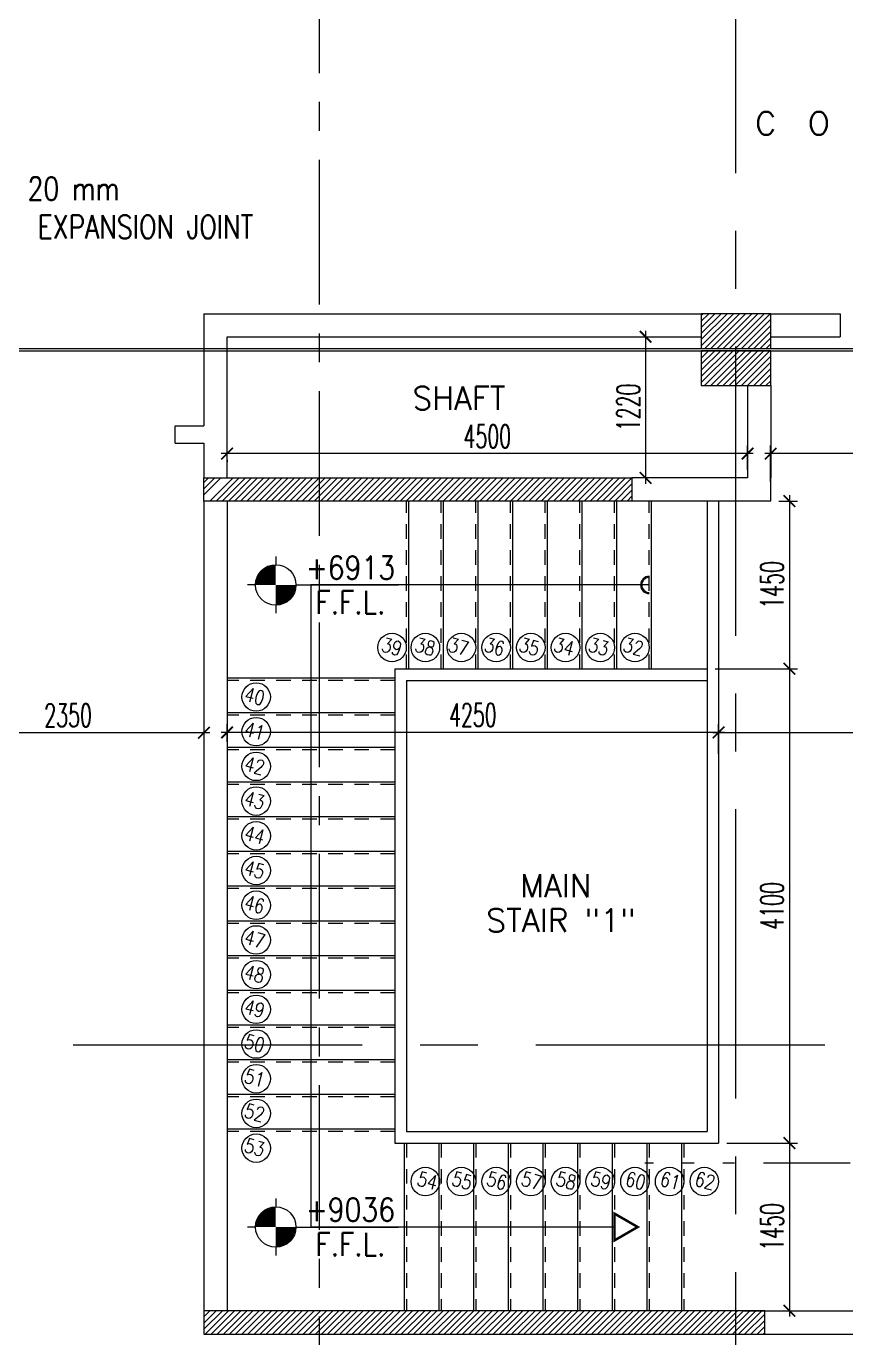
# Model space of a CAD drawing. Extents: x 88852.7 to 88945.7, y 39921.6 to 40001.1.
# Drawn here: x 88869.03 to 88876.12, y 39947.55 to 39958.88 of the extents above; entities that cross this region are included whole.
import ezdxf
from ezdxf.enums import TextEntityAlignment as Align

# ---------------------------------------------------------------- set-up
doc = ezdxf.new("R2010")
doc.units = 0
doc.header["$MEASUREMENT"] = 0
doc.header["$PDMODE"] = 34
for name, pattern in [('2DASHES', [1.7, 0.75, -0.25, 0.1, -0.25, 0.1, -0.25]), ('CENTER', [2, 1.25, -0.25, 0.25, -0.25]), ('CENTERX2', [4, 2.5, -0.5, 0.5, -0.5]), ('HIDDEN2', [0.1875, 0.125, -0.0625])]:
    doc.linetypes.add(name, pattern=pattern)
doc.layers.get('0').update_dxf_attribs({"color": 4, "linetype": 'CONTINUOUS'})
doc.layers.get('DEFPOINTS').update_dxf_attribs({"linetype": 'CONTINUOUS'})
for name, color, linetype in [('AXES', 11, 'CENTERX2'), ('AXES1', 11, 'CENTER'), ('COL', 2, 'CONTINUOUS'), ('DIM', 4, 'CONTINUOUS'), ('EJ', 11, 'CONTINUOUS'), ('HAT', 11, 'CONTINUOUS'), ('IND-ES-L', 4, '2DASHES'), ('LEV-PL', 7, 'CONTINUOUS'), ('RM-BOX', 11, 'CONTINUOUS'), ('RM-NAME', 11, 'CONTINUOUS'), ('RM-NO', 11, 'CONTINUOUS'), ('STR', 5, 'CONTINUOUS'), ('STR-H', 8, 'HIDDEN2'), ('WALL', 2, 'CONTINUOUS')]:
    doc.layers.add(name, color=color, linetype=linetype)
doc.styles.add('ROMANS', font='ROMANS.shx', dxfattribs={"width": 0.6})
doc.styles.add('S', font='ROMANS.SHX')
doc.dimstyles.new('STANDARD_IN', dxfattribs={"dimtxt": 0.2, "dimasz": 0.1, "dimexe": 0.07, "dimexo": 0.07, "dimgap": 0.05, "dimtad": 1, "dimdec": 0, "dimlfac": 1000, "dimzin": 0, "dimtxsty": 'ROMANS', "dimblk": 'ARCHTICK', "dimcen": 0.05, "dimdle": 0.05, "dimclrd": 4, "dimclre": 4, "dimclrt": 2, "dimazin": 3, "dimtfac": 1, "dimtdec": 0, "dimtmove": 0, "dimatfit": 3, "dimtolj": 1, "dimtzin": 0})

# ---------------------------------------------------------------- blocks, each defined once
blk = doc.blocks.new('_ARCHTICK')
at = {"color": 0, "linetype": 'BYBLOCK', "const_width": 0.15}
blk.add_lwpolyline([(-0.5, -0.5), (0.5, 0.5)], dxfattribs=at)
blk = doc.blocks.new('*D254')
at = {"layer": 'DEFPOINTS', "color": 0, "linetype": 'CONTINUOUS'}
for p in [(88870.57, 39953.502), (88868.22, 39952.922), (88868.22, 39952.777)]:
    blk.add_point(p, dxfattribs=at)
at = {"layer": 'DIM', "color": 4, "linetype": 'CONTINUOUS'}
for p, q in [((88870.57, 39953.432), (88870.57, 39952.707)), ((88870.62, 39952.777), (88868.17, 39952.777)), ((88868.22, 39952.852), (88868.22, 39952.707))]:
    blk.add_line(p, q, dxfattribs=at)
at = {"layer": 'DIM', "color": 4, "linetype": 'CONTINUOUS', "xscale": 0.1, "yscale": 0.1, "zscale": 0.1, "rotation": 180}
blk.add_blockref('_ARCHTICK', (88868.22, 39952.777), dxfattribs=at)
at = {"layer": 'DIM', "color": 4, "linetype": 'CONTINUOUS', "xscale": 0.1, "yscale": 0.1, "zscale": 0.1}
blk.add_blockref('_ARCHTICK', (88870.57, 39952.777), dxfattribs=at)
at = {"layer": 'DIM', "color": 2, "linetype": 'CONTINUOUS', "insert": (88869.395, 39952.927), "char_height": 0.2, "attachment_point": 5, "style": 'ROMANS'}
blk.add_mtext('\\A1;2350', dxfattribs=at)
blk = doc.blocks.new('*D253')
at = {"layer": 'DEFPOINTS', "color": 0, "linetype": 'CONTINUOUS'}
for p in [(88875.386, 39949.23), (88875.17, 39947.78), (88875.632, 39947.78)]:
    blk.add_point(p, dxfattribs=at)
at = {"layer": 'DIM', "color": 4, "linetype": 'CONTINUOUS'}
for p, q in [((88875.456, 39949.23), (88875.702, 39949.23)), ((88875.632, 39949.28), (88875.632, 39947.73)), ((88875.24, 39947.78), (88875.702, 39947.78))]:
    blk.add_line(p, q, dxfattribs=at)
at = {"layer": 'DIM', "color": 4, "linetype": 'CONTINUOUS', "xscale": 0.1, "yscale": 0.1, "zscale": 0.1}
for p, rotation in [((88875.632, 39949.23), 90), ((88875.632, 39947.78), 270)]:
    blk.add_blockref('_ARCHTICK', p, dxfattribs=dict(at, rotation=rotation))
at = {"layer": 'DIM', "color": 2, "linetype": 'CONTINUOUS', "insert": (88875.482, 39948.505), "char_height": 0.2, "attachment_point": 5, "rotation": 90, "style": 'ROMANS'}
blk.add_mtext('\\A1;1450', dxfattribs=at)
blk = doc.blocks.new('*D252')
at = {"layer": 'DEFPOINTS', "color": 0, "linetype": 'CONTINUOUS'}
for p in [(88874.92, 39953.33), (88875.02, 39949.23), (88875.632, 39949.23)]:
    blk.add_point(p, dxfattribs=at)
at = {"layer": 'DIM', "color": 4, "linetype": 'CONTINUOUS'}
for p, q in [((88874.99, 39953.33), (88875.702, 39953.33)), ((88875.632, 39953.38), (88875.632, 39949.18)), ((88875.09, 39949.23), (88875.702, 39949.23))]:
    blk.add_line(p, q, dxfattribs=at)
at = {"layer": 'DIM', "color": 4, "linetype": 'CONTINUOUS', "xscale": 0.1, "yscale": 0.1, "zscale": 0.1}
for p, rotation in [((88875.632, 39953.33), 90), ((88875.632, 39949.23), 270)]:
    blk.add_blockref('_ARCHTICK', p, dxfattribs=dict(at, rotation=rotation))
at = {"layer": 'DIM', "color": 2, "linetype": 'CONTINUOUS', "insert": (88875.482, 39951.28), "char_height": 0.2, "attachment_point": 5, "rotation": 90, "style": 'ROMANS'}
blk.add_mtext('\\A1;4100', dxfattribs=at)
blk = doc.blocks.new('*D251')
at = {"layer": 'DEFPOINTS', "color": 0, "linetype": 'CONTINUOUS'}
for p in [(88875.47, 39954.78), (88874.92, 39953.33), (88875.632, 39953.33)]:
    blk.add_point(p, dxfattribs=at)
at = {"layer": 'DIM', "color": 4, "linetype": 'CONTINUOUS'}
for p, q in [((88875.632, 39954.83), (88875.632, 39953.28)), ((88875.54, 39954.78), (88875.702, 39954.78)), ((88874.99, 39953.33), (88875.702, 39953.33))]:
    blk.add_line(p, q, dxfattribs=at)
at = {"layer": 'DIM', "color": 4, "linetype": 'CONTINUOUS', "xscale": 0.1, "yscale": 0.1, "zscale": 0.1}
for p, rotation in [((88875.632, 39954.78), 90), ((88875.632, 39953.33), 270)]:
    blk.add_blockref('_ARCHTICK', p, dxfattribs=dict(at, rotation=rotation))
at = {"layer": 'DIM', "color": 2, "linetype": 'CONTINUOUS', "insert": (88875.482, 39954.055), "char_height": 0.2, "attachment_point": 5, "rotation": 90, "style": 'ROMANS'}
blk.add_mtext('\\A1;1450', dxfattribs=at)
blk = doc.blocks.new('*D250')
at = {"layer": 'DEFPOINTS', "color": 0, "linetype": 'CONTINUOUS'}
for p in [(88870.77, 39952.78), (88870.77, 39952.63), (88875.02, 39952.525)]:
    blk.add_point(p, dxfattribs=at)
at = {"layer": 'DIM', "color": 4, "linetype": 'CONTINUOUS'}
for p, q in [((88875.07, 39952.78), (88870.72, 39952.78)), ((88870.77, 39952.7), (88870.77, 39952.85)), ((88875.02, 39952.595), (88875.02, 39952.85))]:
    blk.add_line(p, q, dxfattribs=at)
at = {"layer": 'DIM', "color": 4, "linetype": 'CONTINUOUS', "xscale": 0.1, "yscale": 0.1, "zscale": 0.1, "rotation": 180}
blk.add_blockref('_ARCHTICK', (88870.77, 39952.78), dxfattribs=at)
at = {"layer": 'DIM', "color": 4, "linetype": 'CONTINUOUS', "xscale": 0.1, "yscale": 0.1, "zscale": 0.1}
blk.add_blockref('_ARCHTICK', (88875.02, 39952.78), dxfattribs=at)
at = {"layer": 'DIM', "color": 2, "linetype": 'CONTINUOUS', "insert": (88872.895, 39952.93), "char_height": 0.2, "attachment_point": 5, "style": 'ROMANS'}
blk.add_mtext('\\A1;4250', dxfattribs=at)
blk = doc.blocks.new('*D249')
at = {"layer": 'DEFPOINTS', "color": 0, "linetype": 'CONTINUOUS'}
for p in [(88875.02, 39952.78), (88879.67, 39952.78), (88879.67, 39952.78)]:
    blk.add_point(p, dxfattribs=at)
at = {"layer": 'DIM', "color": 4, "linetype": 'CONTINUOUS'}
blk.add_line((88874.97, 39952.78), (88879.72, 39952.78), dxfattribs=at)
at = {"layer": 'DIM', "color": 4, "linetype": 'CONTINUOUS', "xscale": 0.1, "yscale": 0.1, "zscale": 0.1, "rotation": 180}
blk.add_blockref('_ARCHTICK', (88875.02, 39952.78), dxfattribs=at)
at = {"layer": 'DIM', "color": 4, "linetype": 'CONTINUOUS', "xscale": 0.1, "yscale": 0.1, "zscale": 0.1}
blk.add_blockref('_ARCHTICK', (88879.67, 39952.78), dxfattribs=at)
at = {"layer": 'DIM', "color": 2, "linetype": 'CONTINUOUS', "insert": (88877.345, 39952.93), "char_height": 0.2, "attachment_point": 5, "style": 'ROMANS'}
blk.add_mtext('\\A1;4650', dxfattribs=at)
blk = doc.blocks.new('*D247')
at = {"layer": 'DEFPOINTS', "color": 0, "linetype": 'CONTINUOUS'}
for p in [(88874.372, 39956.2), (88874.389, 39954.98), (88874.529, 39954.98)]:
    blk.add_point(p, dxfattribs=at)
at = {"layer": 'DIM', "color": 4, "linetype": 'CONTINUOUS'}
for p, q in [((88874.389, 39956.25), (88874.389, 39954.93)), ((88874.442, 39956.2), (88874.459, 39956.2)), ((88874.459, 39954.98), (88874.319, 39954.98))]:
    blk.add_line(p, q, dxfattribs=at)
at = {"layer": 'DIM', "color": 4, "linetype": 'CONTINUOUS', "xscale": 0.1, "yscale": 0.1, "zscale": 0.1}
for p, rotation in [((88874.389, 39956.2), 90), ((88874.389, 39954.98), 270)]:
    blk.add_blockref('_ARCHTICK', p, dxfattribs=dict(at, rotation=rotation))
at = {"layer": 'DIM', "color": 2, "linetype": 'CONTINUOUS', "insert": (88874.239, 39955.59), "char_height": 0.2, "attachment_point": 5, "rotation": 90, "style": 'ROMANS'}
blk.add_mtext('\\A1;1220', dxfattribs=at)
blk = doc.blocks.new('*D246')
at = {"layer": 'DEFPOINTS', "color": 0, "linetype": 'CONTINUOUS'}
for p in [(88870.77, 39955.207), (88870.77, 39955.19), (88875.27, 39954.98)]:
    blk.add_point(p, dxfattribs=at)
at = {"layer": 'DIM', "color": 4, "linetype": 'CONTINUOUS'}
for p, q in [((88875.27, 39955.05), (88875.27, 39955.26)), ((88875.32, 39955.19), (88870.72, 39955.19)), ((88870.77, 39955.137), (88870.77, 39955.12))]:
    blk.add_line(p, q, dxfattribs=at)
at = {"layer": 'DIM', "color": 4, "linetype": 'CONTINUOUS', "xscale": 0.1, "yscale": 0.1, "zscale": 0.1, "rotation": 180}
blk.add_blockref('_ARCHTICK', (88870.77, 39955.19), dxfattribs=at)
at = {"layer": 'DIM', "color": 4, "linetype": 'CONTINUOUS', "xscale": 0.1, "yscale": 0.1, "zscale": 0.1}
blk.add_blockref('_ARCHTICK', (88875.27, 39955.19), dxfattribs=at)
at = {"layer": 'DIM', "color": 2, "linetype": 'CONTINUOUS', "insert": (88873.02, 39955.34), "char_height": 0.2, "attachment_point": 5, "style": 'ROMANS'}
blk.add_mtext('\\A1;4500', dxfattribs=at)
blk = doc.blocks.new('*D245')
at = {"layer": 'DEFPOINTS', "color": 0, "linetype": 'CONTINUOUS'}
for p in [(88875.47, 39955.19), (88875.47, 39954.88), (88878.47, 39954.78)]:
    blk.add_point(p, dxfattribs=at)
at = {"layer": 'DIM', "color": 4, "linetype": 'CONTINUOUS'}
for p, q in [((88875.47, 39954.95), (88875.47, 39955.26)), ((88878.47, 39954.85), (88878.47, 39955.26)), ((88878.52, 39955.19), (88875.42, 39955.19))]:
    blk.add_line(p, q, dxfattribs=at)
at = {"layer": 'DIM', "color": 4, "linetype": 'CONTINUOUS', "xscale": 0.1, "yscale": 0.1, "zscale": 0.1, "rotation": 180}
blk.add_blockref('_ARCHTICK', (88875.47, 39955.19), dxfattribs=at)
at = {"layer": 'DIM', "color": 4, "linetype": 'CONTINUOUS', "xscale": 0.1, "yscale": 0.1, "zscale": 0.1}
blk.add_blockref('_ARCHTICK', (88878.47, 39955.19), dxfattribs=at)
at = {"layer": 'DIM', "color": 2, "linetype": 'CONTINUOUS', "insert": (88876.97, 39955.34), "char_height": 0.2, "attachment_point": 5, "style": 'ROMANS'}
blk.add_mtext('\\A1;3000', dxfattribs=at)
blk = doc.blocks.new('C5')
at = {"layer": 'HAT', "linetype": 'BYBLOCK'}
h = blk.add_hatch(dxfattribs=at)
h.set_pattern_fill('ANSI31', color=256, scale=300, style=0)
h.set_pattern_definition([(45, (-223356.182, -51411.005), (-26.516504, 26.516504), [])])
h.paths.add_polyline_path([(300, 300), (0, 300), (0, 0), (300, 0)])
h.paths.add_polyline_path([(600, 300), (300, 300), (300, 0), (600, 0)])
at = {"layer": 'COL'}
blk.add_lwpolyline([(600, 300), (0, 300), (0, 0), (600, 0)], close=True, dxfattribs=at)
blk = doc.blocks.new('RM1')
at = {"layer": 'RM-BOX'}
blk.add_lwpolyline([(570, -200), (-570, -200), (-570, -500), (570, -500)], close=True, dxfattribs=at)
at = {"layer": 'RM-NAME', "style": 'ROMANS'}
blk.add_attdef('ROOMNAME1', text='', height=200, dxfattribs=at).set_placement((0, 324), align=Align.MIDDLE)
blk = doc.blocks.new('*X90')
at = {"color": 0}
for p, q in [((76229, 137641), (76388, 137800)), ((76229, 137694), (76334, 137800)), ((76229, 137748), (76281, 137800)), ((76241, 137600), (76441, 137800)), ((76294, 137600), (76494, 137800)), ((76347, 137600), (76547, 137800)), ((76400, 137600), (76600, 137800)), ((76453, 137600), (76653, 137800)), ((76506, 137600), (76706, 137800)), ((76559, 137600), (76759, 137800)), ((76612, 137600), (76812, 137800)), ((76665, 137600), (76865, 137800)), ((76718, 137600), (76918, 137800)), ((76771, 137600), (76971, 137800)), ((76824, 137600), (77024, 137800)), ((76877, 137600), (77077, 137800)), ((76930, 137600), (77130, 137800)), ((76983, 137600), (77183, 137800)), ((77036, 137600), (77236, 137800)), ((77089, 137600), (77289, 137800)), ((77142, 137600), (77342, 137800)), ((77195, 137600), (77395, 137800)), ((77248, 137600), (77448, 137800)), ((77301, 137600), (77501, 137800)), ((77354, 137600), (77554, 137800)), ((77407, 137600), (77607, 137800)), ((77460, 137600), (77660, 137800)), ((77513, 137600), (77713, 137800)), ((77566, 137600), (77766, 137800)), ((77619, 137600), (77819, 137800)), ((77672, 137600), (77872, 137800)), ((77725, 137600), (77925, 137800)), ((77779, 137600), (77979, 137800)), ((77832, 137600), (78032, 137800)), ((77885, 137600), (78085, 137800)), ((77938, 137600), (78138, 137800)), ((77991, 137600), (78191, 137800)), ((78044, 137600), (78244, 137800)), ((78097, 137600), (78297, 137800)), ((78150, 137600), (78350, 137800)), ((78203, 137600), (78403, 137800)), ((78256, 137600), (78456, 137800)), ((78309, 137600), (78509, 137800)), ((78362, 137600), (78562, 137800)), ((78415, 137600), (78615, 137800)), ((78468, 137600), (78668, 137800)), ((78521, 137600), (78721, 137800)), ((78574, 137600), (78774, 137800)), ((78627, 137600), (78827, 137800)), ((78680, 137600), (78880, 137800)), ((78733, 137600), (78933, 137800)), ((78786, 137600), (78986, 137800)), ((78839, 137600), (79039, 137800)), ((78892, 137600), (79092, 137800)), ((78945, 137600), (79145, 137800)), ((78998, 137600), (79198, 137800)), ((79051, 137600), (79251, 137800)), ((79104, 137600), (79304, 137800)), ((79157, 137600), (79357, 137800)), ((79210, 137600), (79410, 137800)), ((79263, 137600), (79463, 137800)), ((79316, 137600), (79516, 137800)), ((79369, 137600), (79569, 137800)), ((79423, 137600), (79623, 137800)), ((79476, 137600), (79676, 137800)), ((79529, 137600), (79729, 137800)), ((79582, 137600), (79782, 137800)), ((79635, 137600), (79835, 137800)), ((79688, 137600), (79888, 137800)), ((79741, 137600), (79941, 137800)), ((79794, 137600), (79994, 137800)), ((79847, 137600), (80047, 137800)), ((79900, 137600), (80100, 137800)), ((79953, 137600), (80153, 137800)), ((80006, 137600), (80206, 137800)), ((80059, 137600), (80259, 137800)), ((80112, 137600), (80312, 137800)), ((80165, 137600), (80365, 137800)), ((80218, 137600), (80418, 137800)), ((80271, 137600), (80471, 137800)), ((80324, 137600), (80524, 137800)), ((80377, 137600), (80577, 137800)), ((80430, 137600), (80630, 137800)), ((80483, 137600), (80683, 137800)), ((80536, 137600), (80736, 137800)), ((80589, 137600), (80789, 137800)), ((80642, 137600), (80842, 137800)), ((80695, 137600), (80895, 137800)), ((80748, 137600), (80948, 137800)), ((80801, 137600), (81001, 137800)), ((80854, 137600), (81054, 137800)), ((80907, 137600), (81079, 137772)), ((80960, 137600), (81079, 137718)), ((81014, 137600), (81079, 137665)), ((81067, 137600), (81079, 137612))]:
    blk.add_line(p, q, dxfattribs=at)
blk = doc.blocks.new('LEV1')
at = {"layer": 'LEV-PL'}
for p, q in [((0, 245), (0, 175)), ((-175, 0), (-245, 0)), ((175, 0), (1061, 0)), ((0, -175), (0, -245))]:
    blk.add_line(p, q, dxfattribs=at)
at = {"layer": 'LEV-PL', "const_width": 175}
for points in [[(-88, 0, -0.414214), (0, 88, -1)], [(88, 0, -0.414214), (0, -88, -1)]]:
    blk.add_lwpolyline(points, format="xyb", dxfattribs=at)
at = {"layer": 'LEV-PL'}
blk.add_circle((0, 0), 175, dxfattribs=at)
at = {"layer": 'LEV-PL', "color": 4, "style": 'S', "width": 0.85}
for tag, p in [('+0000', (646, 50)), ('F.F.L.', (646, -250))]:
    blk.add_attdef(tag, text='', height=200, dxfattribs=at).set_placement(p, align=Align.CENTER)
blk = doc.blocks.new('*X91')
at = {"color": 0}
for p, q in [((76229, 144854), (76375, 145000)), ((76229, 144907), (76322, 145000)), ((76229, 144960), (76269, 145000)), ((76281, 144800), (76481, 145000)), ((76334, 144800), (76534, 145000)), ((76387, 144800), (76587, 145000)), ((76440, 144800), (76640, 145000)), ((76493, 144800), (76693, 145000)), ((76546, 144800), (76746, 145000)), ((76599, 144800), (76799, 145000)), ((76652, 144800), (76852, 145000)), ((76705, 144800), (76905, 145000)), ((76758, 144800), (76958, 145000)), ((76811, 144800), (77011, 145000)), ((76864, 144800), (77064, 145000)), ((76917, 144800), (77117, 145000)), ((76971, 144800), (77171, 145000)), ((77024, 144800), (77224, 145000)), ((77077, 144800), (77277, 145000)), ((77130, 144800), (77330, 145000)), ((77183, 144800), (77383, 145000)), ((77236, 144800), (77436, 145000)), ((77289, 144800), (77489, 145000)), ((77342, 144800), (77542, 145000)), ((77395, 144800), (77595, 145000)), ((77448, 144800), (77648, 145000)), ((77501, 144800), (77701, 145000)), ((77554, 144800), (77754, 145000)), ((77607, 144800), (77807, 145000)), ((77660, 144800), (77860, 145000)), ((77713, 144800), (77913, 145000)), ((77766, 144800), (77966, 145000)), ((77819, 144800), (78019, 145000)), ((77872, 144800), (78072, 145000)), ((77925, 144800), (78125, 145000)), ((77978, 144800), (78178, 145000)), ((78031, 144800), (78231, 145000)), ((78084, 144800), (78284, 145000)), ((78137, 144800), (78337, 145000)), ((78190, 144800), (78390, 145000)), ((78243, 144800), (78443, 145000)), ((78296, 144800), (78496, 145000)), ((78349, 144800), (78549, 145000)), ((78402, 144800), (78602, 145000)), ((78455, 144800), (78655, 145000)), ((78508, 144800), (78708, 145000)), ((78562, 144800), (78762, 145000)), ((78615, 144800), (78815, 145000)), ((78668, 144800), (78868, 145000)), ((78721, 144800), (78921, 145000)), ((78774, 144800), (78974, 145000)), ((78827, 144800), (79027, 145000)), ((78880, 144800), (79080, 145000)), ((78933, 144800), (79133, 145000)), ((78986, 144800), (79186, 145000)), ((79039, 144800), (79239, 145000)), ((79092, 144800), (79292, 145000)), ((79145, 144800), (79345, 145000)), ((79198, 144800), (79398, 145000)), ((79251, 144800), (79451, 145000)), ((79304, 144800), (79504, 145000)), ((79357, 144800), (79557, 145000)), ((79410, 144800), (79610, 145000)), ((79463, 144800), (79663, 145000)), ((79516, 144800), (79716, 145000)), ((79569, 144800), (79769, 145000)), ((79622, 144800), (79822, 145000)), ((79675, 144800), (79875, 145000)), ((79728, 144800), (79928, 145000)), ((79781, 144800), (79929, 144948)), ((79834, 144800), (79929, 144895)), ((79887, 144800), (79929, 144842))]:
    blk.add_line(p, q, dxfattribs=at)

msp = doc.modelspace()

# ---------------------------------------------------------------- linework, layer by layer
at = {"layer": 'AXES'}
for p, q in [((88875.1703, 39921.6153), (88875.1703, 40000.4279)), ((88853.7886, 39956.0996), (88876.9703, 39956.0996)), ((88853.7886, 39956.0796), (88876.9703, 39956.0796)), ((88853.4386, 39950.0796), (88876.9703, 39950.0796))]:
    msp.add_line(p, q, dxfattribs=at)
at = {"layer": 'AXES1'}
msp.add_line((88871.5703, 39928.4796), (88871.5703, 39987.2996), dxfattribs=at)
at = {"layer": 'COL'}
for p, q in [((88875.4203, 39947.7796), (88879.6703, 39947.7796)), ((88875.4203, 39947.5796), (88879.6703, 39947.5796))]:
    msp.add_line(p, q, dxfattribs=at)
for points in [[(88870.5703, 39954.7796), (88870.5703, 39954.9796), (88874.2703, 39954.9796), (88874.2703, 39954.7796)], [(88875.4203, 39947.7796), (88870.5703, 39947.7796), (88870.5703, 39947.5796), (88875.4203, 39947.5796)]]:
    msp.add_lwpolyline(points, close=True, dxfattribs=at)
msp.add_lwpolyline([(88874.0453, 39954.9796), (88874.2703, 39954.9796), (88874.2703, 39954.7796), (88874.0627, 39954.7796)], dxfattribs=at)
at = {"layer": 'EJ'}
for p, q in [((88859.9253, 39956.0996), (88935.4603, 39956.0996)), ((88859.9253, 39956.0796), (88935.4603, 39956.0796))]:
    msp.add_line(p, q, dxfattribs=at)
at = {"layer": 'IND-ES-L'}
msp.add_line((88879.5575, 39949.0556), (88874.383, 39949.0556), dxfattribs=at)
at = {"layer": 'STR'}
for p, q in [((88872.3403, 39953.3296), (88872.3403, 39954.7796)), ((88872.6403, 39953.3296), (88872.6403, 39954.7796)), ((88872.9403, 39953.3296), (88872.9403, 39954.7796)), ((88873.2403, 39953.3296), (88873.2403, 39954.7796)), ((88873.5403, 39953.3296), (88873.5403, 39954.7796)), ((88873.8403, 39953.3296), (88873.8403, 39954.7796)), ((88874.1403, 39953.3296), (88874.1403, 39954.7796)), ((88874.4403, 39953.3296), (88874.4403, 39954.7796)), ((88874.9203, 39954.7796), (88874.9203, 39949.3296)), ((88875.0203, 39954.7796), (88875.0203, 39949.2296)), ((88871.4953, 39954.0546), (88871.4953, 39948.5046)), ((88874.4203, 39954.0546), (88871.4953, 39954.0546)), ((88872.2203, 39953.3296), (88874.9203, 39953.3296)), ((88872.2203, 39953.3296), (88872.2203, 39949.2296)), ((88872.2203, 39953.2496), (88870.7703, 39953.2496)), ((88872.3203, 39953.2296), (88874.9203, 39953.2296)), ((88872.3203, 39953.2296), (88872.3203, 39949.3296)), ((88872.2203, 39952.9496), (88870.7703, 39952.9496)), ((88872.2203, 39952.6496), (88870.7703, 39952.6496)), ((88872.2203, 39952.3496), (88870.7703, 39952.3496)), ((88872.2203, 39952.0496), (88870.7703, 39952.0496)), ((88872.2203, 39951.7496), (88870.7703, 39951.7496)), ((88872.2203, 39951.4496), (88870.7703, 39951.4496)), ((88872.2203, 39951.1496), (88870.7703, 39951.1496)), ((88872.2203, 39950.8496), (88870.7703, 39950.8496)), ((88872.2203, 39950.5496), (88870.7703, 39950.5496)), ((88872.2203, 39950.2496), (88870.7703, 39950.2496)), ((88872.2203, 39949.9496), (88870.7703, 39949.9496)), ((88872.2203, 39949.6496), (88870.7703, 39949.6496)), ((88872.2203, 39949.3496), (88870.7703, 39949.3496)), ((88872.2203, 39949.2296), (88875.0203, 39949.2296)), ((88872.3003, 39949.2296), (88872.3003, 39947.7796)), ((88872.3203, 39949.3296), (88874.9203, 39949.3296)), ((88872.6003, 39949.2296), (88872.6003, 39947.7796)), ((88872.9003, 39949.2296), (88872.9003, 39947.7796)), ((88873.2003, 39949.2296), (88873.2003, 39947.7796)), ((88873.5003, 39949.2296), (88873.5003, 39947.7796)), ((88873.8003, 39949.2296), (88873.8003, 39947.7796)), ((88874.1003, 39949.2296), (88874.1003, 39947.7796)), ((88874.4003, 39949.2296), (88874.4003, 39947.7796)), ((88874.7003, 39949.2296), (88874.7003, 39947.7796)), ((88874.1203, 39948.5046), (88871.4953, 39948.5046))]:
    msp.add_line(p, q, dxfattribs=at)
at = {"layer": 'STR', "const_width": 0.0215}
msp.add_lwpolyline([(88874.1203, 39948.62), (88874.1203, 39948.3891), (88874.3203, 39948.5046)], close=True, dxfattribs=at)
at = {"layer": 'STR', "color": 11}
for centre in [(88872.1964, 39953.5139), (88872.4847, 39953.5139), (88872.7964, 39953.5139), (88873.0964, 39953.5139), (88873.3964, 39953.5139), (88873.6964, 39953.5139), (88873.9964, 39953.5139), (88874.2964, 39953.5139), (88871.0213, 39953.0862), (88871.0213, 39952.7862), (88871.0213, 39952.4862), (88871.0213, 39952.1862), (88871.0213, 39951.8862), (88871.0213, 39951.5862), (88871.0213, 39951.2862), (88871.0213, 39950.9862), (88871.0213, 39950.6862), (88871.0213, 39950.3862), (88871.0213, 39950.0862), (88871.0213, 39949.7862), (88871.0213, 39949.4862), (88871.0213, 39949.1862), (88872.4847, 39948.8976), (88872.7964, 39948.8976), (88873.0964, 39948.8976), (88873.3964, 39948.8976), (88873.6964, 39948.8976), (88873.9964, 39948.8976), (88874.2964, 39948.8976), (88874.5964, 39948.8976), (88874.8964, 39948.8976)]:
    msp.add_circle(centre, 0.1232, dxfattribs=at)
at = {"layer": 'STR'}
for radius in [0.075, 0.065]:
    msp.add_arc((88874.4203, 39954.0546), radius, 90, 270, dxfattribs=at)
at = {"layer": 'STR-H'}
for p, q in [((88872.3203, 39953.3296), (88872.3203, 39954.7796)), ((88872.6203, 39953.3296), (88872.6203, 39954.7796)), ((88872.9203, 39953.3296), (88872.9203, 39954.7796)), ((88873.2203, 39953.3296), (88873.2203, 39954.7796)), ((88873.5203, 39953.3296), (88873.5203, 39954.7796)), ((88873.8203, 39953.3296), (88873.8203, 39954.7796)), ((88874.1203, 39953.3296), (88874.1203, 39954.7796)), ((88874.4203, 39953.3296), (88874.4203, 39954.7796)), ((88872.2203, 39953.2296), (88870.7703, 39953.2296)), ((88872.2203, 39952.9296), (88870.7703, 39952.9296)), ((88872.2203, 39952.6296), (88870.7703, 39952.6296)), ((88872.2203, 39952.3296), (88870.7703, 39952.3296)), ((88872.2203, 39952.0296), (88870.7703, 39952.0296)), ((88872.2203, 39951.7296), (88870.7703, 39951.7296)), ((88872.2203, 39951.4296), (88870.7703, 39951.4296)), ((88872.2203, 39951.1296), (88870.7703, 39951.1296)), ((88872.2203, 39950.8296), (88870.7703, 39950.8296)), ((88872.2203, 39950.5296), (88870.7703, 39950.5296)), ((88872.2203, 39950.2296), (88870.7703, 39950.2296)), ((88872.2203, 39949.9296), (88870.7703, 39949.9296)), ((88872.2203, 39949.6296), (88870.7703, 39949.6296)), ((88872.2203, 39949.3296), (88870.7703, 39949.3296)), ((88872.3203, 39949.2296), (88872.3203, 39947.7796)), ((88872.6203, 39949.2296), (88872.6203, 39947.7796)), ((88872.9203, 39949.2296), (88872.9203, 39947.7796)), ((88873.2203, 39949.2296), (88873.2203, 39947.7796)), ((88873.5203, 39949.2296), (88873.5203, 39947.7796)), ((88873.8203, 39949.2296), (88873.8203, 39947.7796)), ((88874.1203, 39949.2296), (88874.1203, 39947.7796)), ((88874.4203, 39949.2296), (88874.4203, 39947.7796)), ((88874.7203, 39949.2296), (88874.7203, 39947.7796))]:
    msp.add_line(p, q, dxfattribs=at)
at = {"layer": 'WALL'}
for p, q in [((88870.5703, 39956.3996), (88874.8703, 39956.3996)), ((88870.5703, 39956.3996), (88870.5703, 39955.4296)), ((88870.7703, 39954.9796), (88870.7703, 39956.1996)), ((88870.7703, 39956.1996), (88874.8703, 39956.1996)), ((88875.2703, 39955.7796), (88875.2703, 39954.9796)), ((88875.4703, 39955.7796), (88875.4703, 39954.9796)), ((88870.3203, 39955.4296), (88870.5703, 39955.4296)), ((88870.3203, 39955.2796), (88870.3203, 39955.4296)), ((88870.3203, 39955.2796), (88870.5703, 39955.2796)), ((88870.5703, 39955.2796), (88870.5703, 39954.9796)), ((88875.2703, 39954.9796), (88874.2703, 39954.9796)), ((88875.4703, 39954.7796), (88875.4703, 39954.9796)), ((88875.4703, 39954.7796), (88875.4703, 39954.9796)), ((88870.5703, 39954.7796), (88870.5703, 39947.5796)), ((88870.7703, 39954.7796), (88870.7703, 39947.7796)), ((88875.4703, 39954.7796), (88874.2703, 39954.7796)), ((88875.4703, 39954.7796), (88874.2703, 39954.7796)), ((88875.4203, 39947.7796), (88879.3703, 39947.7796)), ((88875.4203, 39947.5796), (88879.3703, 39947.5796))]:
    msp.add_line(p, q, dxfattribs=at)
at = {"layer": 'WALL', "color": 2, "linetype": 'CONTINUOUS'}
for p, q in [((88875.4703, 39956.3996), (88876.0703, 39956.3996)), ((88876.0703, 39956.3996), (88876.0703, 39956.1996)), ((88875.4703, 39956.1996), (88876.0703, 39956.1996))]:
    msp.add_line(p, q, dxfattribs=at)

# ---------------------------------------------------------------- block references
at = {"layer": 'COL', "xscale": 0.001, "yscale": 0.001, "zscale": 0.001}
for p in [(88874.8703, 39956.0996), (88874.8703, 39955.7796)]:
    msp.add_blockref('C5', p, dxfattribs=at)
at = {"layer": 'HAT', "xscale": 0.001, "yscale": 0.001, "zscale": 0.001}
for name in ['*X91', '*X90']:
    msp.add_blockref(name, (88794.341, 39809.9798), dxfattribs=at)
at = {"layer": 'LEV-PL', "xscale": 0.001, "yscale": 0.001, "zscale": 0.001}
for p, values in [((88871.1908, 39954.0546), {'F.F.L.': 'F.F.L.', '+0000': '+6913'}), ((88871.1908, 39948.5046), {'F.F.L.': 'F.F.L.', '+0000': '+9036'})]:
    msp.add_blockref('LEV1', p, dxfattribs=at).add_auto_attribs(values)
at = {"layer": 'RM-NO'}
ref = msp.add_blockref('RM1', (88876.9703, 39958.0457), dxfattribs=dict(at, xscale=0.001, yscale=0.001, zscale=0.001))
ref.add_attrib('ROOMNO', 'FNU-249', dxfattribs={"height": 0.2, "style": 'ROMANS', "width": 0.8}).set_placement((88876.9703, 39957.6957), align=Align.MIDDLE)
ref.add_attrib('ROOMNAME2', 'C  O  R  R  I  D  O  R', dxfattribs={"layer": 'RM-NAME', "height": 0.2, "style": 'ROMANS'}).set_placement((88876.9703, 39958.0457), align=Align.MIDDLE)

# ---------------------------------------------------------------- texts
at = {"layer": 'EJ', "color": 4, "style": 'ROMANS', "width": 0.8}
for s, p in [('20 mm', (88869.4426, 39957.4811)), ('EXPANSION JOINT', (88870.0639, 39957.15))]:
    msp.add_text(s, height=0.2, dxfattribs=at).set_placement(p, align=Align.MIDDLE)
at = {"layer": 'RM-NAME', "style": 'ROMANS'}
for s, p in [('SHAFT', (88872.7755, 39955.6695)), ('MAIN', (88873.6134, 39951.4548)), ('STAIR "1"', (88873.6581, 39951.1548))]:
    msp.add_text(s, height=0.2, dxfattribs=at).set_placement(p, align=Align.MIDDLE)
at = {"layer": 'STR', "color": 9, "style": 'ROMANS', "width": 0.8}
for s, p in [('39', (88872.1952, 39953.5203)), ('38', (88872.4835, 39953.5203)), ('37', (88872.7718, 39953.5203)), ('36', (88873.0835, 39953.5203)), ('35', (88873.3835, 39953.5203)), ('34', (88873.6835, 39953.5203)), ('33', (88873.9835, 39953.5203)), ('32', (88874.2835, 39953.5203)), ('40', (88871.0084, 39953.0927)), ('41', (88871.0084, 39952.7927)), ('42', (88871.0084, 39952.4927)), ('43', (88871.0084, 39952.1927)), ('44', (88871.0084, 39951.8927)), ('45', (88871.0084, 39951.5927)), ('46', (88871.0084, 39951.2927)), ('47', (88871.0084, 39950.9927)), ('48', (88871.0084, 39950.6927)), ('49', (88871.0084, 39950.3927)), ('50', (88871.0084, 39950.0927)), ('51', (88871.0084, 39949.7927)), ('52', (88871.0084, 39949.4927)), ('53', (88871.0084, 39949.1927)), ('54', (88872.5029, 39948.904)), ('55', (88872.8029, 39948.904)), ('56', (88873.1029, 39948.904)), ('57', (88873.4029, 39948.904)), ('58', (88873.7029, 39948.904)), ('59', (88874.0029, 39948.904)), ('60', (88874.3029, 39948.904)), ('61', (88874.6029, 39948.904)), ('62', (88874.9029, 39948.904))]:
    msp.add_text(s, height=0.125, rotation=345, dxfattribs=at).set_placement(p, align=Align.MIDDLE)

# ---------------------------------------------------------------- dimensions: what is measured, and where the dimension line sits
at = {"layer": 'DIM', "color": 0, "linetype": 'CONTINUOUS'}
for base, p1, p2, picture, middle in [((88874.3889, 39954.9796), (88874.3724, 39956.1996), (88874.5288, 39954.9796), '*D247', (88874.2389, 39955.5896)), ((88875.6319, 39953.3296), (88875.4703, 39954.7796), (88874.9203, 39953.3296), '*D251', (88875.4819, 39954.0546)), ((88875.6319, 39949.2296), (88874.9203, 39953.3296), (88875.0203, 39949.2296), '*D252', (88875.4819, 39951.2796)), ((88875.6319, 39947.7796), (88875.3861, 39949.2296), (88875.1703, 39947.7796), '*D253', (88875.4819, 39948.5046))]:
    dim = msp.add_linear_dim(base=base, p1=p1, p2=p2, angle=90, dimstyle='STANDARD_IN', dxfattribs=at)
    dim.commit()
    dim.dimension.update_dxf_attribs({"geometry": picture, "text_midpoint": middle})
for base, p1, p2, picture, middle in [((88870.7703, 39955.1901), (88875.2703, 39954.9796), (88870.7703, 39955.2065), '*D246', (88873.0203, 39955.3401)), ((88875.4703, 39955.1897), (88878.4703, 39954.7796), (88875.4703, 39954.8796), '*D245', (88876.9703, 39955.3397)), ((88868.2203, 39952.7765), (88870.5703, 39953.5024), (88868.2203, 39952.9217), '*D254', (88869.3953, 39952.9265)), ((88870.7703, 39952.7801), (88875.0203, 39952.5252), (88870.7703, 39952.6296), '*D250', (88872.8953, 39952.9301)), ((88879.6703, 39952.7801), (88875.0203, 39952.7801), (88879.6703, 39952.7801), '*D249', (88877.3453, 39952.9301))]:
    dim = msp.add_linear_dim(base=base, p1=p1, p2=p2, dimstyle='STANDARD_IN', dxfattribs=at)
    dim.commit()
    dim.dimension.update_dxf_attribs({"geometry": picture, "text_midpoint": middle})

doc.saveas('drawing.dxf')
